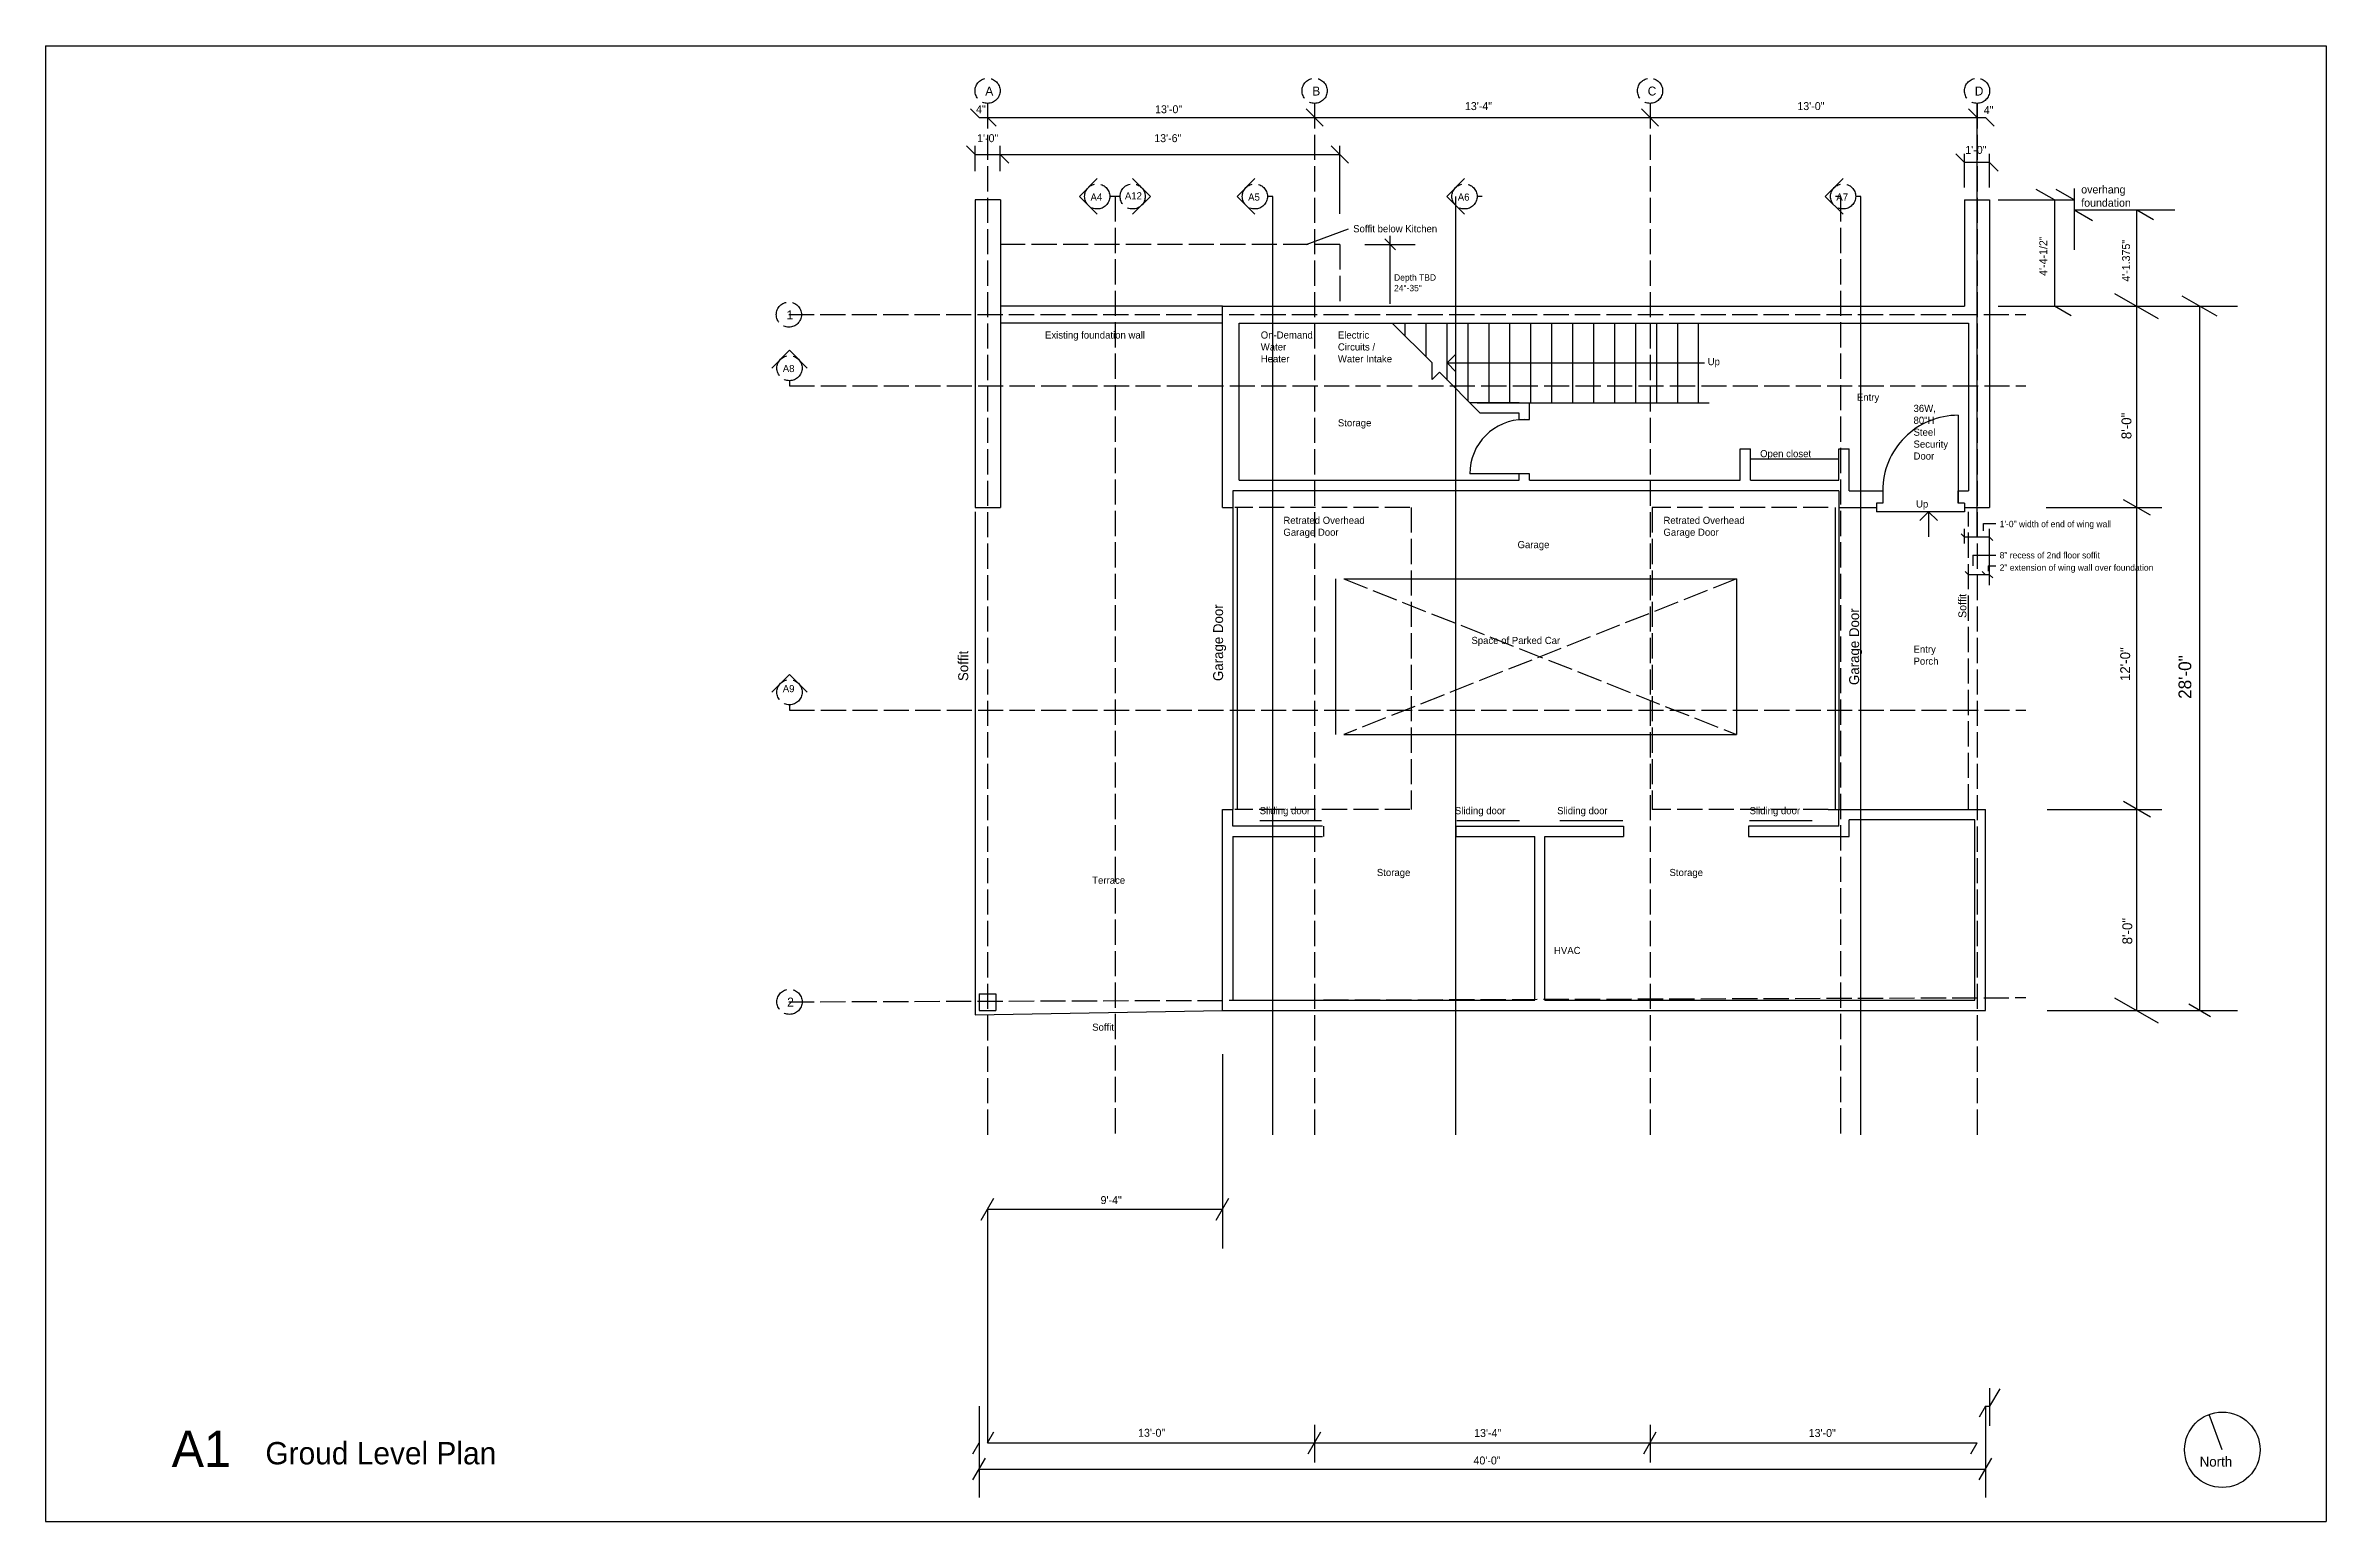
# Model space of a CAD drawing. Header units: inches. Extents: x -173 to 6883, y -350 to 3486.
# Drawn here: x 967 to 2055, y 2730 to 3434 of the extents above; entities that cross this region are included whole.
import ezdxf

# ---------------------------------------------------------------- set-up
doc = ezdxf.new("R2010")
doc.units = ezdxf.units.IN
doc.header["$MEASUREMENT"] = 0
doc.linetypes.add('ACAD_ISO02W100', pattern=[15, 12, -3])
for name, color, linetype in [('const', 7, 'Continuous'), ('e1', 7, 'Continuous'), ('e2', 251, 'Continuous'), ('grid', 252, 'ACAD_ISO02W100'), ('millwork', 253, 'Continuous'), ('soffit', 253, 'ACAD_ISO02W100'), ('stairs', 140, 'Continuous'), ('walls', 7, 'Continuous')]:
    doc.layers.add(name, color=color, linetype=linetype)

msp = doc.modelspace()

# ---------------------------------------------------------------- linework, layer by layer
for p, q in [((966.9, 3434.3), (2054.9, 3434.3)), ((966.9, 3434.3), (966.9, 2730.3)), ((2054.9, 3434.3), (2054.9, 2730.3)), ((966.9, 2730.3), (2054.9, 2730.3))]:
    msp.add_line(p, q)
at = {"layer": 'const'}
for p, q in [((1925.2, 3360.8), (1916.5, 3365.7)), ((1934.7, 3360.8), (1926.1, 3365.7)), ((1943.4, 3350.8), (1934.7, 3355.8)), ((1982.7, 3355.8), (1934.7, 3355.8)), ((1964.5, 2974), (1964.5, 3355.8)), ((1972.5, 3351.2), (1964.5, 3355.8)), ((1933.2, 3305.4), (1925.2, 3310)), ((1974.9, 3304), (1954.1, 3316)), ((2002.8, 3305.2), (1986.2, 3314.8)), ((1994.5, 2974), (1994.5, 3310)), ((1921.3, 3214), (1976.5, 3214)), ((1971, 3210.3), (1958.1, 3217.7)), ((1921.7, 3070), (1976.5, 3070)), ((1971, 3066.3), (1958.1, 3073.7)), ((1921.7, 2974), (2012.5, 2974)), ((1974.9, 2968), (1954.1, 2980)), ((1999.7, 2971), (1989.3, 2977)), ((1528.3, 2953.2), (1528.3, 2860.5)), ((1413.3, 2874.1), (1419.3, 2884.5)), ((1525.3, 2874.1), (1531.3, 2884.5)), ((1416.3, 2879.3), (1416.3, 2767.8)), ((1412.3, 2785.3), (1412.3, 2741.7)), ((1892.3, 2785.3), (1889.3, 2780.1)), ((1892.3, 2785.3), (1892.3, 2741.7)), ((1892.3, 2785.3), (1894.3, 2785.3)), ((1899.1, 2793.6), (1894.3, 2785.3)), ((1409.3, 2762.6), (1412.3, 2767.8)), ((1416.3, 2767.8), (1419.3, 2773)), ((1416.3, 2767.8), (1888.3, 2767.8)), ((1569.3, 2762.6), (1575.3, 2773)), ((1729.3, 2762.6), (1735.3, 2773)), ((1885.3, 2762.6), (1888.3, 2767.8)), ((1409.3, 2750.1), (1415.3, 2760.5)), ((1412.3, 2755.3), (1892.3, 2755.3)), ((1889.3, 2750.1), (1895.3, 2760.5))]:
    msp.add_line(p, q, dxfattribs=at)
at = {"layer": 'e1'}
for p, q in [((1408.2, 3404.2), (1412.3, 3400.1)), ((1416.3, 3400.1), (1420.4, 3395.9)), ((1568.2, 3404.2), (1576.4, 3395.9)), ((1728.2, 3404.2), (1736.4, 3395.9)), ((1884.2, 3404.2), (1888.3, 3400.1)), ((1892.3, 3400.1), (1896.4, 3395.9)), ((1406.2, 3386.5), (1410.3, 3382.4)), ((1580.2, 3386.5), (1588.4, 3378.3)), ((1422.3, 3382.4), (1426.4, 3378.3)), ((1878.2, 3382.7), (1882.3, 3378.6)), ((1894.3, 3378.6), (1898.4, 3374.5)), ((1605.8, 3342.1), (1610.9, 3336.9)), ((1880.8, 3201.4), (1882.3, 3199.9)), ((1894.3, 3199.9), (1895.9, 3198.3)), ((1882.7, 3183.5), (1884.3, 3181.9)), ((1890.7, 3183.5), (1892.3, 3181.9)), ((1894.3, 3181.9), (1895.9, 3180.4))]:
    msp.add_line(p, q, dxfattribs=at)
msp.add_circle((2005.3, 2764.5), 18, dxfattribs=at)
at = {"layer": 'e2'}
for p, q in [((1888.3, 3199.9), (1888.3, 3406.8)), ((1412.3, 3400.1), (1892.3, 3400.1)), ((1410.3, 3374.5), (1410.3, 3386.5)), ((1422.3, 3374.5), (1422.3, 3386.5)), ((1584.3, 3354.1), (1584.3, 3386.5)), ((1410.3, 3382.4), (1584.3, 3382.4)), ((1882.3, 3366.7), (1882.3, 3382.7)), ((1894.3, 3378.6), (1882.3, 3378.6)), ((1894.3, 3366.7), (1894.3, 3382.7)), ((1479.5, 3362.4), (1474.6, 3362.4)), ((1552.3, 3362.4), (1549.8, 3362.4)), ((1552.3, 2914.8), (1552.3, 3362.4)), ((1639.7, 2914.8), (1639.7, 3362.4)), ((1652.3, 3362.4), (1649.8, 3362.4)), ((1823.2, 3362.4), (1820.7, 3362.4)), ((1832.8, 3362.4), (1830.4, 3362.4)), ((1832.8, 2914.8), (1832.8, 3362.4)), ((1934.7, 3366.2), (1934.7, 3336.9)), ((1925.2, 3360.8), (1925.2, 3310)), ((1608.3, 3311.2), (1608.3, 3343.6)), ((1596.3, 3339.5), (1620.3, 3339.5)), ((1410.3, 3212), (1410.3, 2972)), ((1882.3, 3196.8), (1882.3, 3203.9)), ((1894.3, 3199.9), (1882.3, 3199.9)), ((1891.4, 3202.9), (1891.4, 3206.3)), ((1891.4, 3206.3), (1897.2, 3206.3)), ((1894.3, 3177), (1894.3, 3203.9)), ((1886.3, 3191.3), (1897.2, 3191.3)), ((1886.3, 3191.3), (1886.3, 3186.1)), ((1884.3, 3177), (1884.3, 3186.1)), ((1894.3, 3181.9), (1884.3, 3181.9)), ((1893.6, 3186.1), (1897.2, 3186.1)), ((1893.6, 3186.1), (1893.6, 3183.7)), ((1410.3, 2972), (1528.3, 2974)), ((1416.3, 2879.3), (1528.3, 2879.3))]:
    msp.add_line(p, q, dxfattribs=at)
at = {"layer": 'grid'}
for p, q in [((1416.3, 3406.8), (1416.3, 2914.8)), ((1572.3, 3406.8), (1572.3, 2914.8)), ((1732.3, 3406.8), (1732.3, 2914.8)), ((1888.3, 3406.8), (1888.3, 2914.8)), ((1477.1, 3362.4), (1477.1, 2914.8)), ((1823.2, 3362.4), (1823.2, 2914.8)), ((1321.5, 3306), (1911.5, 3306)), ((1321.8, 3274.5), (1321.8, 3272)), ((1321.8, 3272), (1911.5, 3272)), ((1321.8, 3119.9), (1321.8, 3117.4)), ((1321.8, 3117.4), (1911.5, 3117.4)), ((1321.5, 2978.2), (1911.5, 2980.2))]:
    msp.add_line(p, q, dxfattribs=at)
for centre in [(1416.3, 3412.8), (1572.3, 3412.8), (1732.3, 3412.8), (1888.3, 3412.8), (1468.6, 3362.4), (1485.5, 3362.4), (1543.8, 3362.4), (1643.8, 3362.4), (1824.4, 3362.4), (1321.5, 3306), (1321.8, 3280.5), (1321.8, 3125.9), (1321.8, 2978.2)]:
    msp.add_circle(centre, 6, dxfattribs=at)
at = {"layer": 'millwork'}
for p, q in [((1568.2, 3339.5), (1588.4, 3347)), ((1528.3, 3310), (1422.3, 3310)), ((1528.3, 3302), (1422.3, 3302)), ((1735.5, 3264), (1735.5, 3302)), ((1745.5, 3264), (1745.5, 3302)), ((1755.5, 3264), (1755.5, 3302)), ((1669.8, 3264), (1646.3, 3264)), ((1879.3, 3258), (1879.3, 3216)), ((1822.3, 3237), (1780.3, 3237)), ((1840.3, 3214), (1840.3, 3212)), ((1882.3, 3212), (1840.3, 3212)), ((1882.3, 3214), (1882.3, 3212)), ((1546.2, 3064.7), (1575.6, 3064.7)), ((1640.1, 3064.7), (1670.1, 3064.7)), ((1689.3, 3064.7), (1719.3, 3064.7)), ((1779.7, 3064.7), (1809.7, 3064.7))]:
    msp.add_line(p, q, dxfattribs=at)
for centre, radius, start in [((1672.3, 3230), 26, 90), ((1879.3, 3222), 36, 89.9985)]:
    msp.add_arc(centre, radius, start, 180, dxfattribs=at)
at = {"layer": 'soffit'}
for p, q in [((1584.3, 3339.5), (1422.4, 3339.5)), ((1584.3, 3339.5), (1584.3, 3310)), ((1617.8, 3214), (1534.3, 3214)), ((1618.3, 3214), (1618.3, 3070)), ((1817.3, 3214), (1733.3, 3214)), ((1733.3, 3214), (1733.3, 3070)), ((1884.3, 3070), (1884.3, 3212)), ((1586.2, 3179.9), (1773.5, 3105.7)), ((1773.5, 3179.9), (1586.2, 3105.7)), ((1617.8, 3070), (1534.3, 3070)), ((1817.3, 3070), (1733.3, 3070))]:
    msp.add_line(p, q, dxfattribs=at)
at = {"layer": 'stairs'}
for p, q in [((1628.3, 3283), (1609.3, 3302)), ((1615.5, 3295.8), (1615.5, 3302)), ((1625.5, 3285.8), (1625.5, 3302)), ((1635.5, 3274.8), (1635.5, 3302)), ((1645.5, 3264.8), (1645.5, 3302)), ((1655.5, 3264), (1655.5, 3302)), ((1665.5, 3264), (1665.5, 3302)), ((1675.5, 3264), (1675.5, 3302)), ((1685.5, 3264), (1685.5, 3302)), ((1695.5, 3264), (1695.5, 3302)), ((1705.5, 3264), (1705.5, 3302)), ((1715.5, 3264), (1715.5, 3302)), ((1725.5, 3264), (1725.5, 3302)), ((1635.5, 3283), (1639.7, 3287.2)), ((1628.3, 3275), (1628.3, 3283)), ((1628.3, 3275), (1631.8, 3278.5)), ((1651.3, 3259), (1631.8, 3278.5)), ((1635.5, 3283), (1758.3, 3283)), ((1635.5, 3283), (1639.7, 3278.8)), ((1649.8, 3264), (1760.5, 3264)), ((1672.3, 3230), (1646.3, 3230)), ((1674.8, 3230), (1669.8, 3230)), ((1865.2, 3212), (1861, 3207.8)), ((1865.2, 3212), (1865.2, 3200)), ((1865.2, 3212), (1869.4, 3207.8))]:
    msp.add_line(p, q, dxfattribs=at)
at = {"layer": 'walls'}
for p, q in [((1468.6, 3370.9), (1460.1, 3362.4)), ((1468.6, 3353.9), (1460.1, 3362.4)), ((1485.5, 3370.9), (1494, 3362.4)), ((1485.5, 3353.9), (1494, 3362.4)), ((1543.8, 3370.9), (1535.3, 3362.4)), ((1543.8, 3353.9), (1535.3, 3362.4)), ((1643.8, 3370.9), (1635.3, 3362.4)), ((1643.8, 3353.9), (1635.3, 3362.4)), ((1824.4, 3370.9), (1815.9, 3362.4)), ((1824.4, 3353.9), (1815.9, 3362.4)), ((1410.3, 3360.8), (1410.3, 3214)), ((1422.4, 3360.8), (1410.3, 3360.8)), ((1422.4, 3360.8), (1422.4, 3214)), ((1882.3, 3360.8), (1882.3, 3310)), ((1882.3, 3360.8), (1894.3, 3360.8)), ((1894.3, 3360.8), (1894.3, 3214)), ((1898.4, 3360.8), (1934.7, 3360.8)), ((1528.3, 3310), (1882.3, 3310)), ((1528.3, 3214), (1528.3, 3310)), ((1898.4, 3310), (2012.5, 3310)), ((1536.3, 3227), (1536.3, 3302)), ((1536.3, 3302), (1884.3, 3302)), ((1884.3, 3302), (1884.3, 3222)), ((1313.3, 3280.5), (1321.8, 3289)), ((1330.3, 3280.5), (1321.8, 3289)), ((1674.8, 3256), (1674.8, 3264)), ((1669.8, 3259), (1651.3, 3259)), ((1669.8, 3256), (1669.8, 3259)), ((1669.8, 3256), (1674.8, 3256)), ((1775.3, 3242), (1780.3, 3242)), ((1775.3, 3227), (1775.3, 3242)), ((1780.3, 3227), (1780.2, 3242)), ((1780.3, 3227), (1780.3, 3242)), ((1822.3, 3242), (1827.3, 3242)), ((1822.3, 3227), (1822.3, 3242)), ((1827.3, 3222), (1827.3, 3242)), ((1822.3, 3222), (1533.3, 3222)), ((1533.3, 3222), (1533.3, 3214)), ((1536.3, 3227), (1669.8, 3227)), ((1669.8, 3227), (1669.8, 3230)), ((1674.8, 3227), (1674.8, 3230)), ((1674.8, 3227), (1775.3, 3227)), ((1780.3, 3227), (1822.3, 3227)), ((1822.3, 3222), (1822.3, 3214)), ((1827.3, 3222), (1843.3, 3222)), ((1843.3, 3222), (1843.3, 3216)), ((1879.3, 3222), (1884.3, 3222)), ((1879.3, 3216), (1879.3, 3222)), ((1410.3, 3214), (1422.4, 3214)), ((1528.3, 3214), (1533.3, 3214)), ((1533.3, 3214), (1533.3, 3070)), ((1535.3, 3214), (1535.3, 3070)), ((1820.6, 3214), (1820.6, 3070)), ((1822.3, 3214), (1840.3, 3214)), ((1822.3, 3214), (1822.3, 3070)), ((1840.3, 3216), (1840.3, 3214)), ((1843.3, 3216), (1840.3, 3216)), ((1882.3, 3216), (1879.3, 3216)), ((1879.3, 3216), (1879.3, 3216)), ((1882.3, 3216), (1882.3, 3214)), ((1882.3, 3214), (1894.3, 3214)), ((1582.2, 3179.9), (1582.2, 3105.7)), ((1586.2, 3179.9), (1773.5, 3179.9)), ((1773.5, 3179.9), (1773.5, 3105.7)), ((1313.3, 3125.9), (1321.8, 3134.4)), ((1330.3, 3125.9), (1321.8, 3134.4)), ((1586.2, 3105.7), (1773.5, 3105.7)), ((1528.3, 2974), (1528.3, 3070)), ((1528.3, 3070), (1533.3, 3070)), ((1533.3, 3062), (1533.3, 3070)), ((1817.3, 3070), (1887.8, 3070)), ((1822.3, 3062), (1822.3, 3070)), ((1887.8, 3070), (1892.3, 3070)), ((1892.3, 2974), (1892.3, 3070)), ((1576, 3062), (1533.3, 3062)), ((1576.6, 3062), (1576.6, 3057)), ((1639.7, 3062), (1639.7, 3057)), ((1639.7, 3062), (1719.7, 3062)), ((1639.7, 3062), (1639.7, 3057)), ((1719.7, 3062), (1719.7, 3057)), ((1719.7, 3062), (1719.7, 3057)), ((1822.3, 3062), (1779.3, 3062)), ((1779.3, 3062), (1779.3, 3057)), ((1887.3, 3065), (1827.3, 3065)), ((1827.3, 3057), (1827.3, 3065)), ((1887.3, 2979), (1887.3, 3065)), ((1533.3, 3057), (1533.3, 2979)), ((1533.3, 3057), (1576, 3057)), ((1639.7, 3057), (1677.3, 3057)), ((1677.3, 2979), (1677.3, 3057)), ((1682.1, 2979), (1682.1, 3057)), ((1682.1, 3057), (1719.7, 3057)), ((1779.3, 3057), (1827.3, 3057)), ((1412.3, 2982), (1420.3, 2982)), ((1412.3, 2982), (1412.3, 2974)), ((1420.3, 2982), (1420.3, 2974)), ((1412.3, 2974), (1420.3, 2974)), ((1528.3, 2974), (1892.3, 2974)), ((1533.3, 2979), (1677.3, 2979)), ((1682.1, 2979), (1887.3, 2979)), ((1894.3, 2793.9), (1894.3, 2776)), ((1572.3, 2776.4), (1572.3, 2758.4)), ((1732.3, 2776.4), (1732.3, 2758.4)), ((2005.3, 2764.5), (1999.1, 2781.4))]:
    msp.add_line(p, q, dxfattribs=at)

# ---------------------------------------------------------------- texts
at = {"layer": 'const', "attachment_point": 1}
for s, insert, char_height, width in [('\\P4"', (1410.8, 3412.2), 3.79, 1444.62), ('A', (1415.2, 3414.8), 4.26, 1625.197), ('\\P13\'-0"', (1496.2, 3412.2), 3.79, 1444.62), ('B', (1571.2, 3414.8), 4.26, 1625.197), ('\\P13\'-4"', (1644, 3413.7), 3.79, 1444.62), ('C', (1731.2, 3414.8), 4.26, 1625.197), ('\\P13\'-0"', (1802.6, 3413.7), 3.79, 1444.62), ('D', (1887.2, 3414.8), 4.26, 1625.197), ('\\P4"', (1891.5, 3411.8), 3.79, 1444.62), ('\\P1\'-0"', (1411.3, 3398.4), 3.79, 1444.62), ('\\P13\'-6"', (1495.8, 3398.4), 3.79, 1444.62), ('\\P1\'-0"          ', (1882.7, 3392.8), 3.789, 1444.62), ('A4', (1465.4, 3363.8), 3.41, 1300.158), ('A12', (1481.8, 3364.4), 3.41, 1300.158), ('A5', (1540.6, 3363.8), 3.41, 1300.158), ('A6', (1640.6, 3363.8), 3.41, 1300.158), ('A7', (1821.2, 3363.8), 3.41, 1300.158), ('overhang^Jfoundation           ', (1938, 3367.6), 3.789, 1444.62), ('\\pt3.4098;Soffit below Kitchen', (1590.7, 3348.7), 3.41, 1300.158), ('\\PDepth TBD^J24"-35"', (1610.2, 3330.3), 3.031, 1155.696), ('1', (1320.4, 3308), 4.26, 1625.197), ('\\pt3.4098;Existing foundation wall', (1443.7, 3298), 3.41, 1300.158), ('\\pt3.4098;On-Demand^JWater^JHeater', (1546.6, 3298), 3.41, 1300.158), ('\\pt3.4098;Electric^JCircuits /^JWater Intake', (1583.4, 3298), 3.41, 1300.158), ('A8', (1318.6, 3282), 3.41, 1300.158), ('\\pt3.4098;Up', (1759.8, 3285.3), 3.41, 1300.158), ('\\pt3.4098;Entry', (1831, 3268.3), 3.41, 1300.158), ('\\pt3.4098;Storage', (1583.4, 3256.1), 3.41, 1300.158), ('\\pt3.4098;36W,\\P80"H^JSteel^JSecurity^JDoor', (1858, 3263), 3.41, 1300.158), ('\\pt3.4098;Open closet', (1784.8, 3241.4), 3.41, 1300.158), ('\\pt3.4098;Retrated Overhead^JGarage Door', (1557.4, 3209.6), 3.41, 1300.158), ('\\pt3.4098;Retrated Overhead^JGarage Door', (1738.7, 3209.6), 3.41, 1300.158), ('\\pt3.4098;Up', (1859.2, 3217.4), 3.41, 1300.158), ('\\P1\'-0" width of end of wing wall          ', (1899.1, 3212.7), 3.031, 1155.696), ('\\pt3.4098;Garage', (1669.1, 3198), 3.41, 1300.158), ('\\P8" recess of 2nd floor soffit          ', (1899.1, 3197.8), 3.031, 1155.696), ('\\P2" extension of wing wall over foundation          ', (1899.1, 3191.9), 3.031, 1155.696), ('\\pt3.4098;Space of Parked Car', (1647.1, 3152.3), 3.41, 1300.158), ('\\pt3.4098;Entry^JPorch', (1858, 3148.1), 3.41, 1300.158), ('A9', (1318.6, 3129.3), 3.41, 1300.158), ('\\pt3.4098;Sliding door', (1546.1, 3071.1), 3.41, 1300.158), ('\\pt3.4098;Sliding door', (1639.2, 3071.1), 3.41, 1300.158), ('\\pt3.4098;Sliding door', (1688, 3071.1), 3.41, 1300.158), ('\\pt3.4098;Sliding door', (1779.8, 3071.1), 3.41, 1300.158), ('\\pt3.4098;Terrace', (1466.2, 3037.9), 3.41, 1300.158), ('\\pt3.4098;Storage', (1602, 3041.6), 3.41, 1300.158), ('\\pt3.4098;Storage', (1741.6, 3041.6), 3.41, 1300.158), ('\\pt3.4098;HVAC', (1686.5, 3004.4), 3.41, 1300.158), ('2', (1320.7, 2980.2), 4.26, 1625.197), ('\\pt3.4098;Soffit', (1466.2, 2967.8), 3.41, 1300.158), ('9\'-4"', (1470.2, 2885.5), 3.79, 1444.62), ('13\'-0"', (1488.1, 2774.5), 3.79, 1444.62), ('13\'-4"', (1648.4, 2774.4), 3.79, 1444.62), ('13\'-0"', (1808, 2774.4), 3.79, 1444.62), ('A1', (1027.1, 2773.6), 17.26, 6582.049), ('Groud Level Plan', (1071.8, 2768.2), 10.656, 4062.993), ('40\'-0"', (1648.1, 2761.3), 3.79, 1444.62), ('North', (1994.5, 2761.2), 4.74, 1805.775)]:
    msp.add_mtext(s, dxfattribs=dict(at, insert=insert, char_height=char_height, width=width))
at = {"layer": 'const', "attachment_point": 1, "rotation": 90}
for s, insert, char_height, width in [('4\'-4-1/2"', (1918, 3324.5), 3.79, 1444.62), ('4\'-1.375"', (1957.5, 3321.7), 3.79, 1444.62), ('8\'-0"', (1957.2, 3246.6), 4.74, 1805.775), ('Garage Door', (1523.9, 3131.2), 4.736, 1805.775), ('Soffit', (1879.4, 3161.3), 3.79, 1444.62), ('Garage Door', (1827.3, 3129.3), 4.736, 1805.775), ('Soffit', (1402.3, 3131.2), 4.74, 1805.775), ('12\'-0"', (1956.6, 3131.2), 4.74, 1805.775), ('28\'-0"', (1984.4, 3122.7), 6.11, 2330.032), ('8\'-0"', (1957.6, 3005.6), 4.74, 1805.775)]:
    msp.add_mtext(s, dxfattribs=dict(at, insert=insert, char_height=char_height, width=width))

doc.saveas('drawing.dxf')
